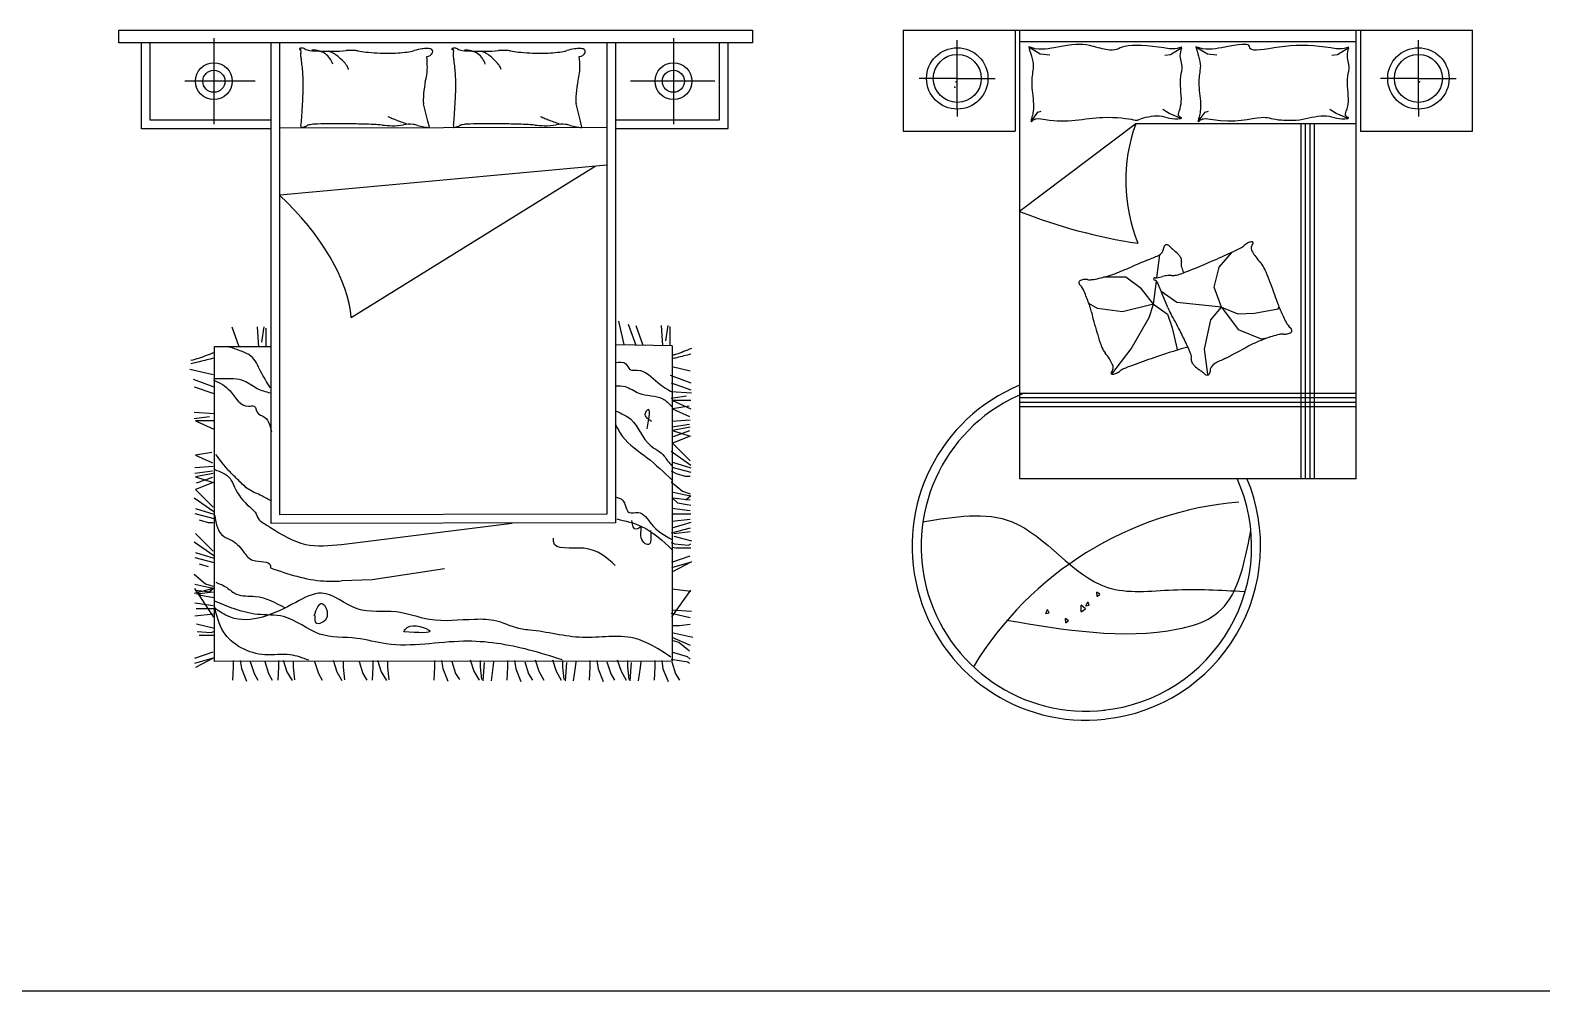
# Model space of a CAD drawing. Header units: millimetres. Extents: x 1787 to 68324, y 1435 to 30835.
# Drawn here: x 21809 to 28550, y 8173 to 12458 of the extents above; entities that cross this region are included whole.
import ezdxf

# ---------------------------------------------------------------- set-up
doc = ezdxf.new("R2010")
doc.units = ezdxf.units.MM
doc.layers.add('www.cad-blocks.net', color=7, linetype='Continuous')

# ---------------------------------------------------------------- blocks, each defined once
blk = doc.blocks.new('A$C2B723114')
for p, q in [((0, 2.9047), (2.8274, 2.9047)), ((0, 2.8487), (0, 2.9047)), ((2.8274, 2.9047), (2.8274, 2.8487)), ((2.8274, 2.8487), (0, 2.8487)), ((0.1012, 2.4649), (0.1012, 2.849)), ((0.1396, 2.5033), (0.1396, 2.849)), ((0.4243, 2.8697), (0.4243, 2.4855)), ((0.6794, 0.7051), (0.6794, 2.8509)), ((0.7187, 0.7435), (0.7187, 2.8509)), ((2.1776, 2.8509), (2.1776, 0.7454)), ((2.216, 2.8509), (2.216, 0.707)), ((2.4742, 2.8697), (2.4742, 2.4855)), ((2.6798, 2.5052), (2.6798, 2.8509)), ((2.7182, 2.4668), (2.7182, 2.8509)), ((0.6087, 2.6776), (0.295, 2.6776)), ((2.6586, 2.6776), (2.2821, 2.6776)), ((1.3789, 2.4999), (1.3598, 2.5761)), ((2.0593, 2.4999), (2.0402, 2.5761)), ((0.6766, 2.5033), (0.1396, 2.5033)), ((1.3858, 2.4723), (1.3789, 2.4999)), ((2.0662, 2.4723), (2.0593, 2.4999)), ((2.2188, 2.5052), (2.6798, 2.5052)), ((0.6794, 2.4649), (0.1012, 2.4649)), ((0.7191, 2.47), (2.1778, 2.4719)), ((2.2188, 2.4668), (2.7182, 2.4668)), ((2.1771, 2.3036), (0.718, 2.1685)), ((1.0365, 1.6233), (2.1246, 2.2989)), ((0.5047, 1.5819), (0.5353, 1.4945)), ((0.6174, 1.5819), (0.6232, 1.4916)), ((0.6467, 1.5819), (0.6369, 1.5137)), ((0.6571, 1.4945), (0.6571, 1.5765)), ((2.2287, 1.6076), (2.2523, 1.5035)), ((2.2726, 1.593), (2.3061, 1.5007)), ((2.3067, 1.5881), (2.3373, 1.5007)), ((2.4194, 1.5881), (2.4251, 1.4979)), ((2.4487, 1.5881), (2.4389, 1.5199)), ((2.4591, 1.5007), (2.4591, 1.5828)), ((0.4269, 0.0884), (0.4269, 1.4945)), ((0.4269, 1.4945), (0.6794, 1.4945)), ((2.4685, 1.4964), (2.216, 1.5022)), ((2.4685, 1.4964), (2.4685, 0.0903)), ((0.3172, 1.3923), (0.4213, 1.3687)), ((0.3318, 1.3485), (0.4241, 1.3149)), ((2.4596, 1.3659), (2.552, 1.3324)), ((2.4685, 1.4044), (2.5491, 1.3861)), ((0.3367, 1.3143), (0.4241, 1.2838)), ((2.4645, 1.3318), (2.552, 1.3012)), ((2.4645, 1.2928), (2.5548, 1.2871)), ((2.4645, 1.2635), (2.5328, 1.2733)), ((2.4699, 1.2531), (2.552, 1.2163)), ((2.552, 1.2531), (2.4699, 1.2531)), ((2.5435, 1.2276), (2.4699, 1.2163)), ((2.4699, 1.2163), (2.5463, 1.1823)), ((0.3367, 1.2016), (0.427, 1.1959)), ((0.3367, 1.1724), (0.405, 1.1821)), ((0.4241, 1.162), (0.3421, 1.162)), ((0.3421, 1.162), (0.4241, 1.1252)), ((2.5491, 1.1654), (2.467, 1.1597)), ((2.5463, 1.1455), (2.467, 1.1342)), ((2.5491, 1.1342), (2.4699, 1.1201)), ((2.4699, 1.1201), (2.5491, 1.0946)), ((2.5491, 1.0946), (2.4699, 1.0635)), ((2.5463, 1.1172), (2.4727, 1.0918)), ((0.4157, 1.0206), (0.3421, 1.0093)), ((2.4642, 1.0267), (2.552, 0.9644)), ((2.4699, 1.0635), (2.5491, 0.9842)), ((0.4213, 0.9584), (0.3392, 0.9527)), ((0.3421, 1.0093), (0.4185, 0.9754)), ((2.467, 0.9559), (2.552, 0.9333)), ((2.4699, 0.9785), (2.552, 0.9531)), ((0.4185, 0.9386), (0.3392, 0.9272)), ((0.4213, 0.9272), (0.3421, 0.9131)), ((0.3421, 0.9131), (0.4213, 0.8876)), ((0.4213, 0.8876), (0.3421, 0.8565)), ((0.4185, 0.9103), (0.3449, 0.8848)), ((2.4642, 0.9389), (2.4869, 0.9276)), ((2.4642, 0.8908), (2.5152, 0.8483)), ((2.4869, 0.9276), (2.5265, 0.9163)), ((2.5265, 0.9163), (2.5491, 0.9163)), ((0.3364, 0.8197), (0.4241, 0.7574)), ((0.3421, 0.8565), (0.4213, 0.7772)), ((2.467, 0.8455), (2.5208, 0.8342)), ((2.4699, 0.8172), (2.4925, 0.7974)), ((2.5491, 0.8087), (2.4699, 0.8172)), ((2.5152, 0.8483), (2.5491, 0.837)), ((2.5208, 0.8342), (2.552, 0.8285)), ((2.552, 0.8285), (2.5293, 0.8087)), ((0.3392, 0.7489), (0.4241, 0.7263)), ((0.3421, 0.7716), (0.4241, 0.7461)), ((2.1776, 0.7454), (0.7187, 0.7435)), ((2.5491, 0.7606), (2.467, 0.7719)), ((2.4727, 0.7464), (2.467, 0.7408)), ((2.552, 0.7464), (2.4727, 0.7464)), ((2.4925, 0.7974), (2.535, 0.7889)), ((2.535, 0.7889), (2.552, 0.7861)), ((0.359, 0.7206), (0.3987, 0.7093)), ((0.3987, 0.7093), (0.4213, 0.7093)), ((2.216, 0.707), (0.6794, 0.7051)), ((0.9938, 0.6115), (1.7555, 0.7064)), ((2.5491, 0.6842), (2.4642, 0.6615)), ((2.467, 0.7153), (2.5491, 0.7238)), ((2.552, 0.7096), (2.467, 0.6842)), ((0.3364, 0.6233), (0.4241, 0.561)), ((0.3421, 0.6601), (0.4213, 0.5808)), ((2.4642, 0.6191), (2.4784, 0.6134)), ((2.5491, 0.6672), (2.4755, 0.6587)), ((2.4755, 0.6474), (2.5548, 0.6276)), ((2.4784, 0.6134), (2.5406, 0.6077)), ((2.5406, 0.6077), (2.552, 0.6134)), ((0.3392, 0.5525), (0.4241, 0.5299)), ((0.3421, 0.5752), (0.4241, 0.5497)), ((2.467, 0.5993), (2.4869, 0.5964)), ((2.467, 0.5313), (2.5491, 0.5596)), ((2.4869, 0.5964), (2.552, 0.5964)), ((0.3364, 0.4785), (0.3874, 0.436)), ((0.359, 0.5242), (0.3987, 0.5129)), ((1.4523, 0.5021), (1.1305, 0.4537)), ((2.467, 0.5087), (2.5548, 0.5342)), ((2.5548, 0.5342), (2.4699, 0.4889)), ((0.4213, 0.415), (0.3364, 0.3923)), ((0.3392, 0.4332), (0.393, 0.4219)), ((0.4241, 0.2868), (0.3392, 0.415)), ((0.3421, 0.4049), (0.3647, 0.3851)), ((0.4213, 0.3964), (0.3421, 0.4049)), ((0.3874, 0.436), (0.4213, 0.4247)), ((0.393, 0.4219), (0.4241, 0.4162)), ((0.4241, 0.4162), (0.4015, 0.3964)), ((1.1305, 0.4537), (0.9938, 0.448)), ((2.467, 0.4133), (2.552, 0.4019)), ((2.467, 0.2879), (2.552, 0.4076)), ((0.4213, 0.3377), (0.3392, 0.3491)), ((0.4213, 0.398), (0.3477, 0.3895)), ((0.3647, 0.3851), (0.4072, 0.3766)), ((0.4072, 0.3766), (0.4241, 0.3738)), ((0.3392, 0.2925), (0.4213, 0.3009)), ((0.4241, 0.3236), (0.3449, 0.3236)), ((2.4642, 0.3049), (2.5491, 0.2851)), ((2.467, 0.319), (2.5548, 0.3134)), ((0.3477, 0.2571), (0.427, 0.2373)), ((0.3506, 0.2231), (0.4128, 0.2175)), ((0.359, 0.2061), (0.4241, 0.2061)), ((0.4128, 0.2175), (0.4241, 0.2231)), ((2.467, 0.2179), (2.5605, 0.1981)), ((2.4699, 0.2491), (2.501, 0.2491)), ((2.501, 0.2491), (2.5491, 0.2547)), ((2.467, 0.1981), (2.5491, 0.1613)), ((2.467, 0.184), (2.4982, 0.1755)), ((2.4982, 0.1755), (2.5463, 0.1359)), ((0.3392, 0.1042), (0.4213, 0.1325)), ((0.3392, 0.0815), (0.427, 0.107)), ((0.427, 0.107), (0.3421, 0.0617)), ((2.4685, 0.0903), (0.4269, 0.0884)), ((0.5106, 0.094), (0.5106, 0.0657)), ((0.5417, 0.094), (0.5474, 0.0572)), ((0.587, 0.0884), (0.604, 0.0346)), ((0.6512, 0.0884), (0.6682, 0.0346)), ((0.713, 0.094), (0.713, 0.0657)), ((0.7334, 0.0943), (0.7503, 0.0434)), ((0.7786, 0.0915), (0.7786, 0.0632)), ((0.8739, 0.0884), (0.8908, 0.0346)), ((0.956, 0.0943), (0.973, 0.0434)), ((1.0013, 0.0915), (1.0013, 0.0632)), ((1.072, 0.0884), (1.089, 0.0346)), ((1.1338, 0.094), (1.1338, 0.0657)), ((1.1542, 0.0943), (1.1712, 0.0434)), ((1.1995, 0.0915), (1.1995, 0.0632)), ((1.4088, 0.094), (1.4088, 0.0657)), ((1.44, 0.094), (1.4456, 0.0572)), ((1.4853, 0.0884), (1.5023, 0.0346)), ((1.5674, 0.0962), (1.5844, 0.0453)), ((1.6127, 0.0934), (1.6127, 0.0651)), ((1.6297, 0.0849), (1.624, 0.0028)), ((1.6721, 0.0877), (1.6693, 0.0623)), ((1.7344, 0.0934), (1.7344, 0.0651)), ((1.7655, 0.0934), (1.7712, 0.0566)), ((1.8108, 0.0877), (1.8278, 0.034)), ((1.8568, 0.0962), (1.8738, 0.0453)), ((1.9342, 0.0962), (1.9512, 0.0453)), ((1.9795, 0.0934), (1.9795, 0.0651)), ((1.9965, 0.0849), (1.9908, 0.0028)), ((2.039, 0.0877), (2.0361, 0.0623)), ((2.1012, 0.0934), (2.1012, 0.0651)), ((2.1324, 0.0934), (2.138, 0.0566)), ((2.1777, 0.0877), (2.1946, 0.034)), ((2.2236, 0.0962), (2.2406, 0.0453)), ((2.2689, 0.0934), (2.2689, 0.0651)), ((2.2859, 0.0849), (2.2802, 0.0028)), ((2.3284, 0.0877), (2.3255, 0.0623)), ((2.3906, 0.0934), (2.3906, 0.0651)), ((2.4218, 0.0934), (2.4274, 0.0566)), ((2.4642, 0.0991), (2.5378, 0.0877)), ((2.467, 0.0877), (2.484, 0.034)), ((2.4699, 0.1302), (2.535, 0.1104)), ((2.535, 0.1104), (2.5491, 0.0991)), ((2.5378, 0.0877), (2.5463, 0.0821)), ((0.5106, 0.0657), (0.5077, 0.0063)), ((0.5474, 0.0572), (0.57, 0.0006)), ((0.604, 0.0346), (0.621, 0.0063)), ((0.6682, 0.0346), (0.6851, 0.0063)), ((0.713, 0.0657), (0.7101, 0.0063)), ((0.7503, 0.0434), (0.773, 0.0037)), ((0.7786, 0.0632), (0.7843, 0.0066)), ((0.8908, 0.0346), (0.9078, 0.0063)), ((0.973, 0.0434), (0.9957, 0.0037)), ((1.0013, 0.0632), (1.007, 0.0066)), ((1.089, 0.0346), (1.106, 0.0063)), ((1.1338, 0.0657), (1.131, 0.0063)), ((1.1712, 0.0434), (1.1939, 0.0037)), ((1.1995, 0.0632), (1.2052, 0.0066)), ((1.4088, 0.0657), (1.406, 0.0063)), ((1.4456, 0.0572), (1.4683, 0.0006)), ((1.5023, 0.0346), (1.5192, 0.0082)), ((1.5844, 0.0453), (1.607, 0.0057)), ((1.6127, 0.0651), (1.6184, 0.0085)), ((1.6693, 0.0623), (1.6608, 0.0028)), ((1.7344, 0.0651), (1.7316, 0.0057)), ((1.7712, 0.0566), (1.7938, 0)), ((1.8278, 0.034), (1.8448, 0.0057)), ((1.8738, 0.0453), (1.8964, 0.0057)), ((1.9512, 0.0453), (1.9739, 0.0057)), ((1.9795, 0.0651), (1.9852, 0.0085)), ((2.0361, 0.0623), (2.0276, 0.0028)), ((2.1012, 0.0651), (2.0984, 0.0057)), ((2.138, 0.0566), (2.1607, 0)), ((2.1946, 0.034), (2.2116, 0.0057)), ((2.2406, 0.0453), (2.2632, 0.0057)), ((2.2689, 0.0651), (2.2746, 0.0085)), ((2.3255, 0.0623), (2.317, 0.0028)), ((2.3906, 0.0651), (2.3878, 0.0057)), ((2.4274, 0.0566), (2.4501, 0)), ((2.484, 0.034), (2.501, 0.0057))]:
    blk.add_line(p, q)
for centre, radius in [((0.4243, 2.6776), 0.0821), ((0.4243, 2.6776), 0.0493), ((2.4742, 2.6776), 0.0821), ((2.4742, 2.6776), 0.0493)]:
    blk.add_circle(centre, radius)
for centre, radius, start, end in [((0.8078, 2.821), 0.00214, 160.43603, 281.89306), ((0.8088, 2.8207), 0.00315, 111.7883, 160.43603), ((0.8162, 2.8021), 0.0232, 94.30254, 111.7883), ((0.8091, 2.8151), 0.00394, 21.9904, 101.89306), ((0.8409, 2.7949), 0.0302, 158.57902, 188.13348), ((1.0356, 2.8227), 0.2268, 188.13348, 192.10946), ((0.7994, 2.8112), 0.0144, 338.57902, 21.9904), ((0.635, 2.7368), 0.1829, 7.6809, 12.10946), ((0.8165, 2.7987), 0.0266, 59.34875, 94.30254), ((0.8554, 2.8643), 0.0497, 239.34875, 264.74081), ((0.9202, 3.5684), 0.7568, 264.74081, 268.09211), ((0.8679, 2.7254), 0.0915, 74.06476, 94.21588), ((0.8679, 2.7254), 0.0915, 53.91364, 74.06476), ((0.9409, 4.189), 1.3777, 268.09211, 270.57574), ((0.8679, 2.7254), 0.0915, 36.17665, 53.91364), ((0.86, 2.6097), 0.2158, 62.76041, 69.13972), ((0.8679, 2.7254), 0.0915, 18.43965, 36.17665), ((0.9466, 3.6164), 0.8051, 270.57574, 274.80185), ((0.9263, 2.7386), 0.0708, 51.61143, 62.76041), ((0.7461, 2.511), 0.3611, 46.18849, 51.61143), ((0.8523, 2.6218), 0.2076, 39.03494, 46.18849), ((1.0364, 2.548), 0.2671, 87.46141, 94.80185), ((1.042, 2.6745), 0.1405, 79.81012, 87.46141), ((1.1532, 3.2931), 0.488, 259.81012, 263.9133), ((1.204, 3.7695), 0.9671, 263.9133, 270), ((1.204, 3.4318), 0.6294, 270, 277.54685), ((1.2573, 3.0292), 0.2233, 277.54685, 285.74398), ((1.3941, 2.5438), 0.281, 98.43719, 105.74398), ((1.3747, 2.6748), 0.1486, 90, 98.43719), ((1.3713, 2.8186), 0.0315, 274.40021, 333.41948), ((0.923, 2.7382), 0.4535, 0, 6.23236), ((1.3747, 2.74), 0.0833, 78.72762, 90), ((1.3886, 2.8099), 0.0121, 333.41948, 78.72762), ((1.4882, 2.821), 0.00214, 160.43603, 281.89306), ((1.4892, 2.8207), 0.00315, 111.7883, 160.43603), ((1.4966, 2.8021), 0.0232, 94.30254, 111.7883), ((1.4895, 2.8151), 0.00394, 21.9904, 101.89306), ((1.5213, 2.7949), 0.0302, 158.57902, 188.13348), ((1.716, 2.8227), 0.2268, 188.13348, 192.10946), ((1.4798, 2.8112), 0.0144, 338.57902, 21.9904), ((1.3154, 2.7368), 0.1829, 7.6809, 12.10946), ((1.4969, 2.7987), 0.0266, 59.34875, 94.30254), ((1.5358, 2.8643), 0.0497, 239.34875, 264.74081), ((1.6006, 3.5684), 0.7568, 264.74081, 268.09211), ((1.5483, 2.7254), 0.0915, 74.06476, 94.21588), ((1.5483, 2.7254), 0.0915, 53.91364, 74.06476), ((1.6213, 4.189), 1.3777, 268.09211, 270.57574), ((1.5483, 2.7254), 0.0915, 36.17665, 53.91364), ((1.5404, 2.6097), 0.2158, 62.76041, 69.13972), ((1.5483, 2.7254), 0.0915, 18.43965, 36.17665), ((1.627, 3.6164), 0.8051, 270.57574, 274.80185), ((1.6067, 2.7386), 0.0708, 51.61143, 62.76041), ((1.4265, 2.511), 0.3611, 46.18849, 51.61143), ((1.5327, 2.6218), 0.2076, 39.03494, 46.18849), ((1.7168, 2.548), 0.2671, 87.46141, 94.80185), ((1.7224, 2.6745), 0.1405, 79.81012, 87.46141), ((1.8336, 3.2931), 0.488, 259.81012, 263.9133), ((1.8844, 3.7695), 0.9671, 263.9133, 270), ((1.8844, 3.4318), 0.6294, 270, 277.54685), ((1.9377, 3.0292), 0.2233, 277.54685, 285.74398), ((2.0745, 2.5438), 0.281, 98.43719, 105.74398), ((2.0551, 2.6748), 0.1486, 90, 98.43719), ((2.0517, 2.8186), 0.0315, 274.40021, 333.41948), ((1.6034, 2.7382), 0.4535, 0, 6.23236), ((2.0551, 2.74), 0.0833, 78.72762, 90), ((2.069, 2.8099), 0.0121, 333.41948, 78.72762), ((-0.0181, 2.6487), 0.8418, 3.36875, 7.6809), ((0.1976, 2.6614), 0.6258, 358.36691, 3.36875), ((0.9783, 2.7239), 0.0455, 28.31676, 39.03494), ((0.8558, 2.6579), 0.1846, 23.00277, 28.31676), ((0.5722, 2.8434), 0.8132, 347.80162, 350.31563), ((1.1884, 2.7382), 0.1881, 350.31563, 0), ((0.6623, 2.6487), 0.8418, 3.36875, 7.6809), ((0.878, 2.6614), 0.6258, 358.36691, 3.36875), ((1.6587, 2.7239), 0.0455, 28.31676, 39.03494), ((1.5362, 2.6579), 0.1846, 23.00277, 28.31676), ((1.2526, 2.8434), 0.8132, 347.80162, 350.31563), ((1.8688, 2.7382), 0.1881, 350.31563, 0), ((-0.4351, 2.6794), 1.2587, 356.94504, 358.36691), ((1.9648, 2.5659), 0.6074, 171.99495, 177.33512), ((1.6528, 2.6098), 0.2924, 167.80162, 171.99495), ((0.2453, 2.6794), 1.2587, 356.94504, 358.36691), ((2.6452, 2.5659), 0.6074, 171.99495, 177.33512), ((2.3332, 2.6098), 0.2924, 167.80162, 171.99495), ((-11.7321, 3.2823), 12.5718, 356.49514, 356.94504), ((1.4204, 2.5912), 0.0624, 177.33512, 194.04519), ((-11.0517, 3.2823), 12.5718, 356.49514, 356.94504), ((2.1008, 2.5912), 0.0624, 177.33512, 194.04519), ((0.5206, 2.5319), 0.2961, 350.00164, 356.49514), ((1.4917, 3.1364), 0.681, 244.68893, 246.51559), ((1.4917, 3.1364), 0.681, 246.51559, 248.34226), ((1.4917, 3.1364), 0.681, 248.34226, 250.57202), ((1.201, 2.5319), 0.2961, 350.00164, 356.49514), ((2.1721, 3.1364), 0.681, 244.68893, 246.51559), ((2.1721, 3.1364), 0.681, 246.51559, 248.34226), ((2.1721, 3.1364), 0.681, 248.34226, 250.57202), ((0.8298, 2.4774), 0.0178, 170.00164, 196.69777), ((0.8139, 2.4726), 0.00122, 196.69777, 277.12039), ((0.8041, 2.5514), 0.0807, 277.12039, 286.22115), ((0.8068, 2.5419), 0.0707, 286.22115, 297.28412), ((0.8584, 2.4419), 0.0418, 102.86904, 117.28412), ((0.879, 2.3515), 0.1345, 93.57397, 102.86904), ((0.9376, 1.4146), 1.0732, 90.28654, 93.57397), ((0.9586, -2.7845), 5.2724, 89.02962, 90.28654), ((0.9954, -0.6123), 3.0999, 87.39037, 89.02962), ((1.0854, 1.364), 1.1216, 85.38242, 87.39037), ((1.28, 3.7729), 1.2952, 265.38242, 267.25094), ((1.228, 2.691), 0.2121, 267.25094, 281.55856), ((1.4917, 3.1364), 0.681, 250.57202, 252.80178), ((1.2975, 2.3514), 0.1345, 83.56595, 101.55856), ((1.3002, 2.3754), 0.1104, 72.61359, 83.56595), ((1.3965, 2.6828), 0.2118, 252.61359, 260.5159), ((1.4027, 2.7202), 0.2496, 260.5159, 265.91706), ((1.385, 2.4721), 0.000845, 265.91706, 14.04494), ((1.5102, 2.4774), 0.0178, 170.00164, 196.69777), ((1.4943, 2.4726), 0.00122, 196.69777, 277.12039), ((1.4845, 2.5514), 0.0807, 277.12039, 286.22115), ((1.4872, 2.5419), 0.0707, 286.22115, 297.28412), ((1.5388, 2.4419), 0.0418, 102.86904, 117.28412), ((1.5594, 2.3515), 0.1345, 93.57397, 102.86904), ((1.618, 1.4146), 1.0732, 90.28654, 93.57397), ((1.639, -2.7845), 5.2724, 89.02962, 90.28654), ((1.6758, -0.6123), 3.0999, 87.39037, 89.02962), ((1.7658, 1.364), 1.1216, 85.38242, 87.39037), ((1.9604, 3.7729), 1.2952, 265.38242, 267.25094), ((1.9084, 2.691), 0.2121, 267.25094, 281.55856), ((2.1721, 3.1364), 0.681, 250.57202, 252.80178), ((1.9779, 2.3514), 0.1345, 83.56595, 101.55856), ((1.9806, 2.3754), 0.1104, 72.61359, 83.56595), ((2.0769, 2.6828), 0.2118, 252.61359, 260.5159), ((2.0831, 2.7202), 0.2496, 260.5159, 265.91706), ((2.0654, 2.4721), 0.000845, 265.91706, 14.04494)]:
    blk.add_arc(centre, radius, start, end)
blk.add_ellipse((0.4962, 1.9132), major_axis=(0.4887, -0.4605), ratio=0.503305, start_param=0.491272, end_param=1.591113)
for points, knots in [([(0.6768, 1.3104), (0.6615, 1.3339), (0.6315, 1.3797), (0.604, 1.4501), (0.5417, 1.4748), (0.5064, 1.4871), (0.4848, 1.4945)], [0, 0, 0, 0, 110.980521, 216.571322, 273.316778, 363.252298, 363.252298, 363.252298, 363.252298]), ([(2.5548, 1.4853), (2.5314, 1.4757), (2.5031, 1.4641), (2.4737, 1.4555), (2.4685, 1.454)], [0, 0, 0, 0, 98.452083, 119.481049, 119.481049, 119.481049, 119.481049]), ([(0.427, 1.4678), (0.4036, 1.4582), (0.3693, 1.4441), (0.3335, 1.4344), (0.3221, 1.4313)], [0, 0, 0, 0, 98.452083, 144.639601, 144.639601, 144.639601, 144.639601]), ([(0.4241, 1.4423), (0.4031, 1.437), (0.3691, 1.4284), (0.3351, 1.4199), (0.3221, 1.4167)], [0, 0, 0, 0, 84.638756, 136.955563, 136.955563, 136.955563, 136.955563]), ([(2.2145, 1.4211), (2.233, 1.4246), (2.2636, 1.4303), (2.2761, 1.3837), (2.3429, 1.3967), (2.3949, 1.3342), (2.4474, 1.3031), (2.4698, 1.2898)], [0, 0, 0, 0, 61.886907, 102.717887, 145.699352, 284.082577, 386.765171, 386.765171, 386.765171, 386.765171]), ([(2.552, 1.4598), (2.5309, 1.4545), (2.5031, 1.4475), (2.4753, 1.4406), (2.4685, 1.4389)], [0, 0, 0, 0, 84.638756, 111.94623, 111.94623, 111.94623, 111.94623]), ([(0.6768, 1.286), (0.6567, 1.2911), (0.6145, 1.3017), (0.5543, 1.3533), (0.4816, 1.349), (0.4362, 1.3493), (0.4233, 1.3493)], [0, 0, 0, 0, 80.250278, 168.388677, 295.908361, 346.663112, 346.663112, 346.663112, 346.663112]), ([(0.4233, 1.3445), (0.4367, 1.3385), (0.464, 1.3264), (0.5129, 1.2848), (0.5456, 1.2161), (0.6131, 1.2349), (0.6142, 1.1913), (0.6642, 1.1806), (0.674, 1.144), (0.6817, 1.1154)], [0, 0, 0, 0, 56.745495, 115.23739, 254.956954, 286.678662, 337.828324, 366.201072, 468.500395, 468.500395, 468.500395, 468.500395]), ([(2.2145, 1.319), (2.2295, 1.319), (2.2678, 1.3192), (2.3288, 1.2705), (2.4143, 1.279), (2.4535, 1.2403), (2.4662, 1.2278)], [0, 0, 0, 0, 57.155505, 146.33427, 287.936209, 355.396728, 355.396728, 355.396728, 355.396728]), ([(2.3573, 1.127), (2.3656, 1.1759), (2.3758, 1.2352), (2.3371, 1.1853), (2.3602, 1.1713), (2.3768, 1.1612)], [0, 0, 0, 0, 107.853607, 130.728419, 189.220329, 189.220329, 189.220329, 189.220329]), ([(2.2145, 1.1476), (2.2246, 1.1286), (2.2575, 1.0666), (2.3612, 1.0009), (2.431, 0.9336), (2.4662, 0.8996)], [0, 0, 0, 0, 83.02987, 271.460712, 463.033803, 463.033803, 463.033803, 463.033803]), ([(2.2182, 1.2059), (2.2419, 1.1958), (2.3116, 1.1659), (2.342, 1.0552), (2.4266, 1.0223), (2.4474, 0.9811), (2.462, 0.9684), (2.4698, 0.9616)], [0, 0, 0, 0, 97.73655, 287.59661, 389.176293, 423.403759, 463.679181, 463.679181, 463.679181, 463.679181]), ([(0.6817, 0.8034), (0.6673, 0.8119), (0.6341, 0.8315), (0.5785, 0.8518), (0.5349, 0.8973), (0.4828, 0.9461), (0.4518, 0.9879), (0.4331, 1.013)], [0, 0, 0, 0, 65.318952, 150.437229, 226.833166, 307.58338, 429.454095, 429.454095, 429.454095, 429.454095]), ([(0.4282, 0.9448), (0.4547, 0.9353), (0.496, 0.9206), (0.5223, 0.8436), (0.5628, 0.7946), (0.6113, 0.7575), (0.6214, 0.7173), (0.6539, 0.7022), (0.672, 0.6897), (0.6768, 0.6864)], [0, 0, 0, 0, 102.299436, 159.044876, 303.717955, 348.579152, 391.138254, 454.581655, 477.456496, 477.456496, 477.456496, 477.456496]), ([(2.2145, 0.823), (2.227, 0.8201), (2.261, 0.8121), (2.261, 0.7401), (2.3352, 0.7659), (2.379, 0.6836), (2.4336, 0.6521), (2.4662, 0.6334)], [0, 0, 0, 0, 46.747668, 127.438174, 179.649794, 280.561838, 429.605131, 429.605131, 429.605131, 429.605131]), ([(0.4282, 0.74), (0.4347, 0.7029), (0.444, 0.6496), (0.5194, 0.6274), (0.555, 0.5807), (0.5975, 0.5243), (0.6789, 0.5415), (0.677, 0.5095), (0.6768, 0.5061)], [0, 0, 0, 0, 130.791737, 187.537266, 286.231946, 353.673191, 460.023761, 472.712403, 472.712403, 472.712403, 472.712403]), ([(0.6768, 0.6864), (0.7275, 0.655), (0.8251, 0.5944), (0.9391, 0.606), (0.9938, 0.6115)], [0, 0, 0, 0, 225.995823, 434.686543, 434.686543, 434.686543, 434.686543]), ([(2.2218, 0.7246), (2.2595, 0.716), (2.3548, 0.6945), (2.4265, 0.6268), (2.4698, 0.586)], [0, 0, 0, 0, 148.665024, 375.555892, 375.555892, 375.555892, 375.555892]), ([(2.3719, 0.6737), (2.3738, 0.6431), (2.3772, 0.5878), (2.3146, 0.6382), (2.3401, 0.7015), (2.2971, 0.6649), (2.2923, 0.6965), (2.289, 0.7176)], [0, 0, 0, 0, 83.446591, 150.887818, 201.642461, 230.015204, 286.760644, 286.760644, 286.760644, 286.760644]), ([(2.2145, 0.5167), (2.1764, 0.5522), (2.1051, 0.6184), (1.9357, 0.5803), (1.9385, 0.6342), (1.9388, 0.6395)], [0, 0, 0, 0, 208.073343, 389.01094, 409.01094, 409.01094, 409.01094, 409.01094]), ([(0.6768, 0.5061), (0.7554, 0.4794), (0.8591, 0.4442), (0.9675, 0.4473), (0.9938, 0.448)], [0, 0, 0, 0, 319.374611, 421.61723, 421.61723, 421.61723, 421.61723]), ([(0.4331, 0.4427), (0.4498, 0.4356), (0.4827, 0.4216), (0.5314, 0.3759), (0.632, 0.3884), (0.6996, 0.3513), (0.7423, 0.3278)], [0, 0, 0, 0, 70.931849, 139.556414, 248.154027, 434.709995, 434.709995, 434.709995, 434.709995]), ([(2.4625, 0.1088), (2.4095, 0.1438), (2.2904, 0.2226), (2.0623, 0.1771), (1.9006, 0.2246), (1.7699, 0.2337), (1.6941, 0.2766), (1.5528, 0.2786), (1.4005, 0.2587), (1.2324, 0.3267), (1.059, 0.2939), (0.9218, 0.426), (0.7359, 0.3204), (0.5586, 0.2391), (0.4502, 0.3116), (0.427, 0.3272)], [0, 0, 0, 0, 239.874704, 538.942419, 850.40885, 893.390315, 1047.998294, 1176.505142, 1437.500972, 1637.333004, 1864.324391, 2089.058767, 2248.736533, 2637.953392, 2744.252142, 2744.252142, 2744.252142, 2744.252142]), ([(1.9771, 0.0962), (1.9286, 0.1117), (1.7864, 0.157), (1.5223, 0.1992), (1.2611, 0.141), (1.0527, 0.2023), (0.8859, 0.1885), (0.76, 0.3042), (0.6211, 0.292), (0.5187, 0.3203), (0.4572, 0.3456), (0.4282, 0.3575)], [0, 0, 0, 0, 198.710624, 582.73994, 1031.873213, 1206.082894, 1423.278209, 1655.952104, 1808.744089, 1945.69963, 2068.229211, 2068.229211, 2068.229211, 2068.229211]), ([(0.8718, 0.2941), (0.8821, 0.3221), (0.9041, 0.3814), (0.9523, 0.2773), (0.8733, 0.2454), (0.8757, 0.2798), (0.8766, 0.2941)], [0, 0, 0, 0, 82.720021, 175.094899, 237.579423, 282.440623, 282.440623, 282.440623, 282.440623]), ([(0.8474, 0.0943), (0.82, 0.1047), (0.757, 0.1287), (0.6201, 0.1029), (0.4623, 0.1837), (0.4372, 0.2936), (0.4282, 0.3331)], [0, 0, 0, 0, 112.422038, 258.341957, 533.791494, 688.286079, 688.286079, 688.286079, 688.286079]), ([(1.2715, 0.221), (1.3344, 0.2172), (1.4529, 0.21), (1.2971, 0.2665), (1.2756, 0.2284), (1.2715, 0.221)], [0, 0, 0, 0, 150.888188, 283.977876, 315.699589, 315.699589, 315.699589, 315.699589])]:
    blk.add_open_spline(points, degree=3, knots=knots)
blk = doc.blocks.new('A$C05F852CF')
for p, q in [((0, 3.0783), (0, 2.6283)), ((0, 3.0783), (2.54, 3.0783)), ((0.5, 3.0783), (0.5, 2.6283)), ((0.52, 3.0783), (0.52, 1.0783)), ((2.02, 3.0783), (2.02, 1.0783)), ((2.04, 3.0783), (2.04, 2.6283)), ((2.54, 2.6283), (2.54, 3.0783)), ((0.2418, 3.0002), (0.2418, 3.0333)), ((0.2418, 2.7265), (0.2418, 3.0002)), ((0.52, 3.0283), (2.02, 3.0283)), ((0.5609, 3.0045), (0.5953, 2.9829)), ((0.5609, 3.0045), (0.6121, 2.9725)), ((0.6121, 2.9725), (0.6546, 2.9682)), ((1.1927, 2.9682), (1.1672, 2.9661)), ((1.2427, 2.9995), (1.1927, 2.9682)), ((1.306, 3.0045), (1.3405, 2.9829)), ((1.306, 3.0045), (1.3573, 2.9725)), ((1.3573, 2.9725), (1.3998, 2.9682)), ((1.9379, 2.9682), (1.9124, 2.9661)), ((1.9879, 2.9995), (1.9379, 2.9682)), ((2.2982, 3.0002), (2.2982, 3.0333)), ((2.2982, 2.7265), (2.2982, 3.0002)), ((0.2418, 2.8634), (0.0725, 2.8634)), ((0.2418, 2.8634), (0.4111, 2.8634)), ((2.2982, 2.8634), (2.1289, 2.8634)), ((2.2982, 2.8634), (2.4675, 2.8634)), ((0.2418, 2.7265), (0.2418, 2.6935)), ((0.5711, 2.6712), (0.6015, 2.7135)), ((0.6015, 2.7135), (0.6164, 2.7178)), ((1.1864, 2.7072), (1.1588, 2.7242)), ((1.2397, 2.6852), (1.1864, 2.7072)), ((1.3162, 2.6712), (1.3467, 2.7135)), ((1.3467, 2.7135), (1.3616, 2.7178)), ((1.9315, 2.7072), (1.9039, 2.7242)), ((1.9848, 2.6852), (1.9315, 2.7072)), ((2.2982, 2.7265), (2.2982, 2.6935)), ((1.0379, 2.6608), (0.52, 2.2697)), ((2.02, 2.6608), (1.0379, 2.6608)), ((1.7737, 2.6608), (1.7737, 1.0783)), ((1.7937, 2.6608), (1.7937, 1.0783)), ((1.8137, 2.6608), (1.8137, 1.0783)), ((1.8337, 2.6608), (1.8337, 1.0783)), ((0, 2.6283), (0.5, 2.6283)), ((2.04, 2.6283), (2.54, 2.6283)), ((1.1319, 1.9742), (1.1447, 2.0763)), ((1.4097, 2.0208), (1.4675, 2.0883)), ((0.9935, 1.9761), (0.8932, 1.9761)), ((1.0639, 1.9249), (0.9935, 1.9761)), ((1.1173, 1.8567), (1.13, 1.9583)), ((1.3874, 1.9317), (1.4097, 2.0208)), ((1.1173, 1.8567), (1.0639, 1.9249)), ((1.1552, 1.9026), (1.1361, 1.9495)), ((1.1664, 1.902), (1.1534, 1.9113)), ((1.1801, 1.8418), (1.1552, 1.9026)), ((1.2203, 1.8631), (1.1664, 1.902)), ((1.4208, 1.8427), (1.3874, 1.9317)), ((0.8676, 1.8375), (0.8287, 1.8592)), ((0.9786, 1.8226), (0.8676, 1.8375)), ((1.1173, 1.8567), (0.9786, 1.8226)), ((1.0981, 1.797), (1.1173, 1.8567)), ((1.1173, 1.8567), (1.1791, 1.8119)), ((1.4208, 1.8427), (1.2203, 1.8631)), ((1.3725, 1.787), (1.4208, 1.8427)), ((1.4208, 1.8427), (1.4951, 1.7425)), ((1.4208, 1.8427), (1.4932, 1.813)), ((1.5675, 1.8167), (1.6733, 1.8352)), ((1.6733, 1.8352), (1.6769, 1.8422)), ((1.017, 1.6563), (1.0981, 1.797)), ((1.1791, 1.8119), (1.2005, 1.7501)), ((1.3447, 1.6553), (1.3725, 1.787)), ((1.4932, 1.813), (1.5675, 1.8167)), ((1.2005, 1.7501), (1.2218, 1.6542)), ((1.4951, 1.7425), (1.5972, 1.7016)), ((1.5972, 1.7016), (1.6232, 1.7054)), ((0.9315, 1.5441), (1.017, 1.6563)), ((1.3595, 1.5439), (1.3447, 1.6553)), ((0.52, 1.4597), (2.02, 1.4597)), ((0.52, 1.4397), (2.02, 1.4397)), ((0.52, 1.4197), (2.02, 1.4197)), ((0.52, 1.3997), (2.02, 1.3997)), ((0.52, 1.0783), (2.02, 1.0783)), ((0.8662, 0.5522), (0.8645, 0.5711)), ((0.8779, 0.5619), (0.8646, 0.571)), ((0.8661, 0.5521), (0.8778, 0.5619)), ((0.9953, 0.546), (0.9953, 0.5461)), ((0.9953, 0.5459), (0.9957, 0.546)), ((0.6363, 0.4762), (0.644, 0.4936)), ((0.6363, 0.4762), (0.6512, 0.4791)), ((0.6512, 0.4791), (0.644, 0.4936)), ((0.8131, 0.4978), (0.7941, 0.5128)), ((0.7947, 0.4843), (0.7941, 0.5128)), ((0.7947, 0.4842), (0.8132, 0.4977)), ((0.8158, 0.5111), (0.8235, 0.5285)), ((0.8158, 0.511), (0.8307, 0.514)), ((0.8307, 0.514), (0.8235, 0.5285)), ((0.7261, 0.4346), (0.7244, 0.4536)), ((0.7378, 0.4443), (0.7245, 0.4535)), ((0.726, 0.4346), (0.7377, 0.4444))]:
    blk.add_line(p, q)
for centre, radius in [((0.2418, 2.8634), 0.1369), ((0.2418, 2.8634), 0.1069), ((2.2982, 2.8634), 0.1369), ((2.2982, 2.8634), 0.1069)]:
    blk.add_circle(centre, radius)
for centre, radius, start, end in [((1.7308, 2.407), 0.7379, 159.88462, 202.21936), ((1.4058, 4.5145), 2.4132, 248.46407, 261.46551), ((1.1237, 2.1088), 0.0387, 292.89436, 358.84961), ((1.1762, 2.1078), 0.0137, 46.7905, 178.84961), ((1.1341, 2.063), 0.0752, 41.47671, 46.7905), ((1.227, 2.1451), 0.0488, 221.47671, 228.07538), ((1.4702, 2.416), 0.4129, 228.07538, 229.38782), ((0.7374, 1.5613), 0.7129, 48.38902, 49.38782), ((1.0549, 1.9187), 0.2349, 42.08167, 48.38902), ((1.0925, 2.9103), 0.9035, 294.52455, 297.1028), ((1.4652, 2.1821), 0.0855, 297.1028, 312.98127), ((1.5677, 2.0721), 0.0649, 114.74109, 132.98127), ((1.5565, 2.0965), 0.038, 90.44752, 114.74109), ((1.6364, 2.1054), 0.0833, 173.98849, 181.66726), ((1.5696, 2.1034), 0.0165, 181.66726, 198.96679), ((1.5688, 2.1125), 0.0153, 130.97506, 173.98849), ((1.5942, 2.1119), 0.0425, 198.96679, 211.21381), ((1.5562, 2.1298), 0.00479, 17.67673, 90.44752), ((1.8828, 2.2867), 0.3799, 211.21381, 215.30151), ((1.5543, 2.1291), 0.0068, 310.97506, 17.67673), ((3.6379, -4.0202), 6.5862, 113.10398, 113.45234), ((1.9075, 0.0361), 2.1763, 112.01877, 113.10398), ((-0.1618, 5.1528), 3.343, 292.01877, 292.89436), ((1.1672, 2.0202), 0.0836, 31.49769, 42.08167), ((1.2176, 2.0511), 0.0244, 347.55494, 31.49769), ((0.0234, 5.1611), 3.3947, 291.00435, 293.4795), ((1.2897, 2.0352), 0.0495, 167.55494, 198.02034), ((-0.8149, 7.0909), 5.4986, 293.4795, 294.52455), ((1.7436, 2.1882), 0.2093, 215.30151, 224.09635), ((1.5304, 1.9816), 0.0874, 30.46937, 44.09635), ((1.423, 1.9184), 0.2121, 22.23548, 30.46937), ((0.8023, 1.9534), 0.0181, 174.64276, 225.09547), ((0.7905, 1.9545), 0.00627, 117.29586, 174.64276), ((0.8128, 1.9113), 0.0549, 98.64435, 117.29586), ((0.8143, 1.9017), 0.0646, 82.216, 98.64435), ((0.8322, 2.0331), 0.068, 262.216, 278.22934), ((0.7755, 2.4251), 0.4641, 278.22934, 286.35275), ((0.7167, 2.6257), 0.6731, 286.35275, 293.0962), ((-1.4913, 7.8032), 6.3018, 293.0962, 293.45234), ((1.1219, 1.9686), 0.00504, 109.37993, 252.81326), ((1.1235, 1.964), 0.00993, 85.74068, 109.37993), ((1.113, 1.9401), 0.0249, 22.23548, 72.81326), ((1.127, 2.0105), 0.0367, 265.74068, 277.98224), ((1.1027, 2.1832), 0.211, 277.98224, 284.8807), ((1.2066, 1.7921), 0.1936, 97.67836, 104.8807), ((1.1911, 1.9078), 0.0769, 85.48816, 97.67836), ((1.2027, 2.0558), 0.0716, 265.48816, 278.12157), ((1.1951, 2.1095), 0.1258, 278.12157, 291.00435), ((2.2747, 2.3556), 1.0852, 198.02034, 199.34479), ((-0.3819, 1.1805), 2.162, 19.65842, 22.23548), ((0.732, 1.8829), 0.0815, 21.9373, 45.09547), ((-1.8576, 0.8399), 2.8732, 20.77727, 21.9373), ((-0.0212, 1.3094), 1.779, 18.23689, 19.65842), ((0.6473, 1.7903), 0.194, 16.31224, 20.77727), ((0.2685, 1.6795), 0.5887, 13.841, 16.31224), ((2.5675, 2.2459), 1.779, 193.841, 195.26254), ((1.3942, 1.9293), 0.2313, 202.23548, 209.93597), ((2.2276, 2.0504), 0.5887, 198.23689, 200.70812), ((1.8584, 1.9108), 0.194, 200.70812, 205.17315), ((4.2831, 3.0504), 2.8732, 205.17315, 206.33318), ((2.937, 2.3467), 2.162, 195.26254, 197.8396), ((-0.2703, 0.9708), 1.6895, 27.08835, 29.93597), ((1.7811, 1.812), 0.0815, 206.33318, 229.49135), ((-0.3872, 0.911), 1.8207, 25.05285, 27.08835), ((1.8533, 1.0726), 0.6731, 110.74863, 117.49208), ((1.7792, 1.2681), 0.4641, 102.62522, 110.74863), ((1.6926, 1.6546), 0.068, 86.61188, 102.62522), ((1.7005, 1.787), 0.0646, 266.61188, 283.04023), ((1.7027, 1.7775), 0.0549, 283.04023, 301.69174), ((1.7164, 1.7363), 0.0181, 359.03864, 49.49135), ((1.7282, 1.7361), 0.00627, 301.69174, 359.03864), ((1.0809, 1.7494), 0.2121, 197.8396, 206.07349), ((0.9689, 1.6946), 0.0874, 206.07349, 219.70047), ((0.7405, 1.505), 0.2093, 30.90563, 39.70047), ((2.2278, -1.5911), 3.3947, 106.60847, 109.08362), ((1.2935, 1.5414), 0.1258, 100.73662, 106.60847), ((0.2791, 1.2225), 1.0852, 22.41622, 25.05285), ((1.2366, 1.6174), 0.0495, 351.95082, 22.41622), ((0.4675, 3.5633), 2.1763, 296.41465, 297.49986), ((-1.5688, 7.475), 6.5862, 297.49986, 297.84822), ((4.4516, -3.9205), 6.3018, 117.49208, 117.84822), ((0.5942, 1.4174), 0.3799, 26.81793, 30.90563), ((0.9338, 1.5493), 0.0068, 126.57918, 193.28084), ((0.9206, 1.567), 0.0153, 306.57918, 349.59261), ((0.8953, 1.5696), 0.0425, 14.57091, 26.81793), ((0.8538, 1.5793), 0.0833, 349.59261, 357.27138), ((0.9205, 1.5761), 0.0165, 357.27138, 14.57091), ((0.9248, 1.6072), 0.0649, 290.34521, 308.58539), ((1.0186, 1.4897), 0.0855, 112.70692, 128.58539), ((1.3344, 0.735), 0.9035, 110.12867, 112.70692), ((2.9157, -3.5794), 5.4986, 109.08362, 110.12867), ((1.3097, 1.6071), 0.0244, 171.95082, 215.89357), ((1.3577, 1.6418), 0.0836, 215.89357, 226.47756), ((1.4619, 1.7515), 0.2349, 226.47756, 232.78491), ((1.751, 2.1322), 0.7129, 232.78491, 233.7837), ((1.0858, 1.2239), 0.4129, 52.47126, 53.7837), ((1.3076, 1.5127), 0.0488, 45.8726, 52.47126), ((1.3554, 1.5538), 0.0137, 231.18639, 3.24549), ((1.4078, 1.5567), 0.0387, 117.29024, 183.24549), ((2.9228, -1.3798), 3.343, 116.41465, 117.29024), ((0.8175, 0.7769), 0.7771, 112.51227, 276.19512), ((0.9318, 1.5489), 0.00479, 193.28084, 266.05164), ((0.9341, 1.582), 0.038, 266.05164, 290.34521), ((1.394, 1.6017), 0.0752, 225.8726, 231.18639), ((0.8175, 0.7769), 0.7371, 112.13527, 276.53273), ((0.8188, 0.777), 0.7359, 275.85324, 24.16963), ((0.8189, 0.777), 0.7758, 276.21143, 22.85451), ((1.6306, -0.5626), 1.5419, 94.9478, 148.67306)]:
    blk.add_arc(centre, radius, start, end)
for points, knots in [([(0.5609, 3.0045), (0.565, 2.9818), (0.5836, 2.9366), (0.5776, 2.889), (0.5689, 2.8351), (0.5832, 2.7709), (0.5808, 2.7088), (0.5744, 2.6927), (0.5693, 2.6651), (0.5803, 2.6793), (0.5989, 2.6876), (0.7172, 2.6598), (0.8681, 2.7029), (1.0484, 2.6781), (1.0324, 2.6731), (1.1431, 2.7116), (1.202, 2.6757), (1.2459, 2.6867), (1.2222, 2.695), (1.2359, 2.7251), (1.2468, 2.781), (1.2288, 2.8492), (1.2515, 2.925), (1.2279, 2.9609), (1.2471, 3.0058), (1.2098, 2.9902), (1.1177, 3.0095), (0.956, 3.0159), (0.9532, 2.9758), (0.7999, 3.021), (0.7569, 3.0151), (0.5986, 2.9869), (0.561, 3.0049)], [16.816032, 16.816032, 16.816032, 16.816032, 79.038845, 88.513895, 147.565266, 227.196862, 259.685448, 283.955301, 296.511304, 302.432558, 320.230942, 354.322559, 575.279549, 734.72356, 845.740421, 943.033103, 1029.533967, 1032.845074, 1043.313584, 1065.311534, 1104.921835, 1208.53002, 1248.510714, 1303.102727, 1321.01326, 1329.647833, 1389.371624, 1571.817644, 1750.274161, 1823.189073, 1967.937033, 2020.912329, 2020.912329, 2020.912329, 2020.912329]), ([(1.306, 3.0045), (1.3102, 2.9818), (1.3287, 2.9366), (1.3228, 2.889), (1.314, 2.8351), (1.3284, 2.7709), (1.3259, 2.7088), (1.3196, 2.6927), (1.3144, 2.6651), (1.3254, 2.6793), (1.3441, 2.6876), (1.4624, 2.6598), (1.6132, 2.7029), (1.6436, 2.6781), (1.7775, 2.6731), (1.8882, 2.7116), (1.9472, 2.6757), (1.9911, 2.6867), (1.9673, 2.695), (1.981, 2.7251), (1.992, 2.781), (1.974, 2.8492), (1.9967, 2.925), (1.9731, 2.9609), (1.9922, 3.0058), (1.9549, 2.9902), (1.8628, 3.0095), (1.7011, 3.0159), (1.5483, 2.9758), (1.5451, 3.021), (1.5021, 3.0151), (1.3437, 2.9869), (1.3062, 3.0049)], [16.816032, 16.816032, 16.816032, 16.816032, 79.038845, 88.513895, 147.565266, 227.196862, 259.685448, 283.955301, 296.511304, 302.432558, 320.230942, 354.322559, 575.279549, 734.72356, 845.740421, 943.033103, 1029.533967, 1032.845074, 1043.313584, 1065.311534, 1104.921835, 1208.53002, 1248.510714, 1303.102727, 1321.01326, 1329.647833, 1389.371624, 1571.817644, 1750.274161, 1823.189073, 1967.937033, 2020.912329, 2020.912329, 2020.912329, 2020.912329]), ([(0.4619, 0.4469), (0.7202, 0.4029), (1.075, 0.3426), (1.4766, 0.4783), (1.5327, 0.7477), (1.5512, 0.8477)], [0, 0, 0, 0, 766.139666, 1052.373906, 1256.536445, 1256.536445, 1256.536445, 1256.536445])]:
    blk.add_open_spline(points, degree=3, knots=knots)
blk.add_spline([(0.0884, 0.8852), (0.4868, 0.8852), (0.9113, 0.5927), (1.2041, 0.5817), (1.5209, 0.5749)], degree=3)
for p in [(0.2366, 2.8475), (2.3034, 2.8475), (0.2309, 2.8244), (2.02, 1.0783), (2.02, 1.0783)]:
    blk.add_point(p)
blk = doc.blocks.new('format')
at = {"color": 155, "true_color": 0x546d8e}
blk.add_line((47364.4, 17655.7), (110172.9, 17655.7), dxfattribs=at)

msp = doc.modelspace()

# ---------------------------------------------------------------- block references
at = {"xscale": 1000, "yscale": 1000, "zscale": 1000}
for name, p in [('A$C2B723114', (22203.1, 9552.9)), ('A$C05F852CF', (25701.3, 9379.6))]:
    msp.add_blockref(name, p, dxfattribs=at)
at = {"layer": 'www.cad-blocks.net'}
msp.add_blockref('format', (-41848.5, -9482.9), dxfattribs=at)

doc.saveas('drawing.dxf')
